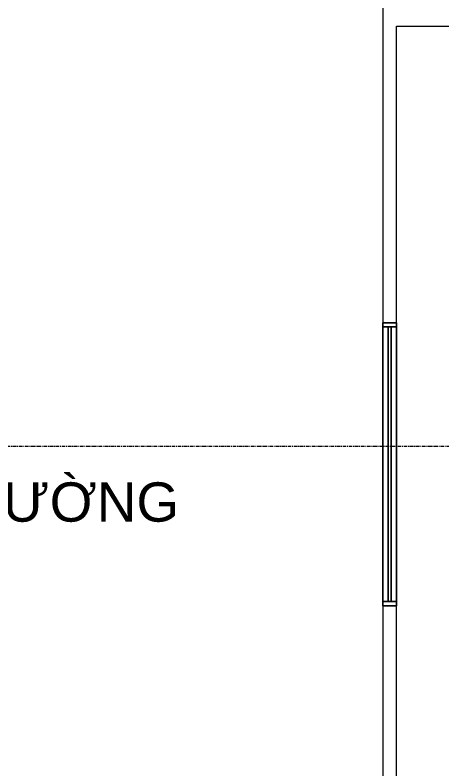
# Model space of a CAD drawing. Header units: millimetres. Extents: x -21807 to 22087, y 36760 to 60640.
# Drawn here: x -17297 to -15744, y 50263 to 53007 of the extents above; entities that cross this region are included whole.
import ezdxf

# ---------------------------------------------------------------- set-up
doc = ezdxf.new("R2010")
doc.units = ezdxf.units.MM
doc.linetypes.add('Grid Line', pattern=[22.225, 12.7, -3.175, 3.175, -3.175])
for name, color, linetype, lineweight in [('A-AREA-IDEN', 7, 'Continuous', 9), ('A-WALL', 7, 'Continuous', 9), ('S-GRID', 7, 'Continuous', 9)]:
    doc.layers.add(name, color=color, linetype=linetype, lineweight=lineweight)
doc.layers.add('A-GLAZ', color=7, linetype='Continuous', lineweight=9, true_color=0x00007f)
doc.styles.add('Arial_4', font='arial.ttf', dxfattribs={"height": 143})

# ---------------------------------------------------------------- blocks, each defined once
blk = doc.blocks.new('AK_OViewTuongPanel - 1000x1200-V25-MẶT BẰNG HỆ THỐNG GIÓ CẤP AHU')
at = {"layer": 'A-GLAZ', "color": 9, "lineweight": 13, "true_color": 0xaaaad4}
for p, q in [((-515, 25), (515, 25)), ((-515, -25), (-515, 25)), ((-515, 25), (-515, -25)), ((-500, 25), (-515, 25)), ((-500, 25), (-500, -25)), ((500, 25), (-500, 25)), ((-500, -25), (-500, 25)), ((500, 5), (-500, 5)), ((-500, 5), (-500, -5)), ((-500, -5), (-500, 5)), ((-500, 5), (500, 5)), ((500, -25), (500, 25)), ((515, 25), (500, 25)), ((500, 25), (500, -25)), ((500, -5), (500, 5)), ((500, 5), (500, -5)), ((515, 25), (515, -25)), ((515, -25), (515, 25)), ((515, -25), (-515, -25)), ((-515, -25), (-500, -25)), ((-500, -5), (500, -5)), ((500, -5), (-500, -5)), ((-500, -25), (500, -25)), ((500, -25), (515, -25))]:
    blk.add_line(p, q, dxfattribs=at)
blk = doc.blocks.new('AK-SGS-M3-A_rvt-1-MẶT BẰNG HỆ THỐNG GIÓ CẤP AHU')
at = {"layer": 'A-WALL', "color": 253, "lineweight": 13, "true_color": 0xaaaaaa}
for p, q in [((-15958.6, 55666.9), (-15958.6, 45066.9)), ((-15958.6, 54176.9), (-15958.6, 51887.3)), ((-15908.6, 51887.3), (-15908.6, 52966.9)), ((-15908.6, 49866.9), (-15908.6, 52966.9)), ((-15908.6, 52966.9), (-14008.6, 52966.9)), ((-15908.6, 52966.9), (-14008.6, 52966.9)), ((-15958.6, 51887.3), (-15908.6, 51887.3)), ((-15958.6, 50857.3), (-15958.6, 51887.3)), ((-15958.6, 51887.3), (-15908.6, 51887.3)), ((-15908.6, 51887.3), (-15908.6, 50857.3)), ((-15958.6, 50857.3), (-15958.6, 48436.9)), ((-15908.6, 50857.3), (-15958.6, 50857.3)), ((-15908.6, 50857.3), (-15958.6, 50857.3)), ((-15908.6, 49866.9), (-15908.6, 50857.3))]:
    blk.add_line(p, q, dxfattribs=at)
at = {"layer": 'A-GLAZ', "color": 9, "lineweight": 13, "true_color": 0xaaaad4, "rotation": 269.9999999999999}
blk.add_blockref('AK_OViewTuongPanel - 1000x1200-V25-MẶT BẰNG HỆ THỐNG GIÓ CẤP AHU', (-15933.6, 51372.3), dxfattribs=at)

msp = doc.modelspace()

# ---------------------------------------------------------------- linework, layer by layer
at = {"layer": 'S-GRID', "linetype": 'Grid Line'}
msp.add_line((14623.1, 51436.9), (-21036.6, 51436.9), dxfattribs=at)

# ---------------------------------------------------------------- block references
at = {"lineweight": 5}
msp.add_blockref('AK-SGS-M3-A_rvt-1-MẶT BẰNG HỆ THỐNG GIÓ CẤP AHU', (0, 0), dxfattribs=at)

# ---------------------------------------------------------------- texts
at = {"layer": 'A-AREA-IDEN', "insert": (-17969.5, 51131.6), "char_height": 143, "width": 2510.2, "attachment_point": 8, "line_spacing_factor": 0.936439, "style": 'Arial_4'}
msp.add_mtext('\\pxqc,t9.76923,19.53846,29.30769,39.07692,48.84615,58.61538,68.38462,78.15385,87.92308,97.69231,107.46154,117.23077,127,136.76923,146.53846,156.30769,166.07692,175.84615,185.61538,195.38462,205.15385,214.92308,224.69231,234.46154,244.23077,254,263.76923,273.53846,283.30769,293.07692,302.84615,312.61538;{P.CHUẨN BỊ MÔI TRƯỜNG}', dxfattribs=at)

doc.saveas('drawing.dxf')
